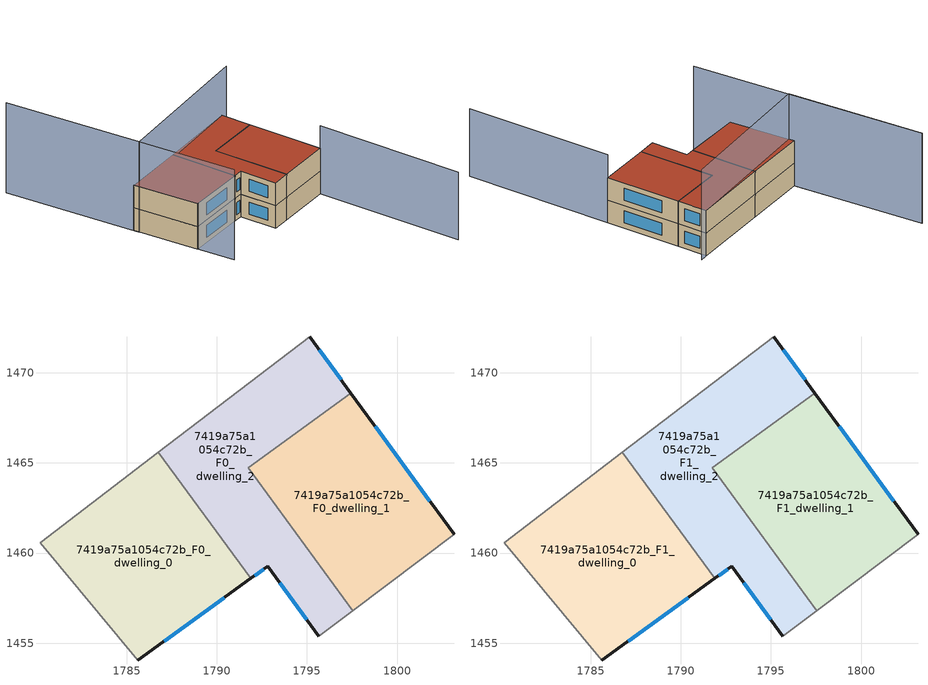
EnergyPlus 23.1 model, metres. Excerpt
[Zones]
7419a75a1054c72b_F0_dwelling_0
 floor ground (EU_floor_Construction): 1786.77,1465.59 1791.88,1458.59 1785.61,1454.04 1780.2,1460.57 z0
 wall outside (EU_wall_Construction): 1785.61,1454.04 1791.88,1458.59 z0:3
 wall adiabatic (EU_wall_Construction): 1786.77,1465.59 1780.2,1460.57 1785.61,1454.04 z0:3
 wall to 7419a75a1054c72b_F0_dwelling_2 (EU_wall_Construction): 1791.88,1458.59 1786.77,1465.59 z0:3
 window (EU_Window_Construction): 1787.08,1455.11 1790.41,1457.52 z0.7:2.3
7419a75a1054c72b_F0_dwelling_1
 floor ground (EU_floor_Construction): 1797.44,1468.87 1803.15,1461.04 1797.53,1456.81 1791.76,1464.72 z0
 wall outside (EU_wall_Construction): 1803.15,1461.04 1797.44,1468.87 z0:3
 wall adiabatic (EU_wall_Construction): 1797.53,1456.81 1803.15,1461.04 z0:3
 wall to 7419a75a1054c72b_F0_dwelling_2 (EU_wall_Construction): 1797.44,1468.87 1791.75,1464.72 1797.53,1456.81 z0:3
 window (EU_Window_Construction): 1801.81,1462.88 1798.78,1467.03 z0.7:2.3
7419a75a1054c72b_F0_dwelling_2
 floor ground (EU_floor_Construction): 1795.15,1472 1797.44,1468.87 1791.76,1464.72 1797.53,1456.81 1795.65,1455.4 1792.82,1459.27 1791.88,1458.59 1786.77,1465.59 z0
 wall outside (EU_wall_Construction): 1791.88,1458.59 1792.82,1459.27 1795.65,1455.4 / 1797.44,1468.87 1795.15,1472 z0:3
 wall adiabatic (EU_wall_Construction): 1795.65,1455.4 1797.53,1456.81 / 1795.15,1472 1786.77,1465.59 z0:3
 window (EU_Window_Construction): 1793.48,1458.36 1794.99,1456.31 / 1792.1,1458.75 1792.6,1459.11 / 1796.9,1469.6 1795.69,1471.27 z0.7:2.3
7419a75a1054c72b_F1_dwelling_0
 floor to 7419a75a1054c72b_F0_dwelling_0 (EU_floor_Construction): 1786.77,1465.59 1791.88,1458.59 1785.61,1454.04 1780.2,1460.57 z3
 wall outside (EU_wall_Construction): 1785.61,1454.04 1791.88,1458.59 z3:6
 wall adiabatic (EU_wall_Construction): 1786.77,1465.59 1780.2,1460.57 1785.61,1454.04 z3:6
 wall to 7419a75a1054c72b_F1_dwelling_2 (EU_wall_Construction): 1791.88,1458.59 1786.77,1465.59 z3:6
 window (EU_Window_Construction): 1787.08,1455.11 1790.41,1457.52 z3.7:5.3
 roof outside (EU_roof_Construction): 1791.88,1458.59 1786.77,1465.59 1780.2,1460.57 1785.61,1454.04 z6
7419a75a1054c72b_F1_dwelling_1
 floor to 7419a75a1054c72b_F0_dwelling_1 (EU_floor_Construction): 1797.44,1468.87 1803.15,1461.04 1797.53,1456.81 1791.75,1464.72 z3
 wall outside (EU_wall_Construction): 1803.15,1461.04 1797.44,1468.87 z3:6
 wall adiabatic (EU_wall_Construction): 1797.53,1456.81 1803.15,1461.04 z3:6
 wall to 7419a75a1054c72b_F1_dwelling_2 (EU_wall_Construction): 1797.44,1468.87 1791.75,1464.72 1797.53,1456.81 z3:6
 window (EU_Window_Construction): 1801.81,1462.88 1798.78,1467.03 z3.7:5.3
 roof outside (EU_roof_Construction): 1803.15,1461.04 1797.44,1468.87 1791.76,1464.72 1797.53,1456.81 z6
7419a75a1054c72b_F1_dwelling_2
 floor to 7419a75a1054c72b_F0_dwelling_2 (EU_floor_Construction): 1795.15,1472 1797.44,1468.87 1791.75,1464.72 1797.53,1456.81 1795.65,1455.4 1792.82,1459.27 1791.88,1458.59 1786.77,1465.59 z3
 wall outside (EU_wall_Construction): 1791.88,1458.59 1792.82,1459.27 1795.65,1455.4 / 1797.44,1468.87 1795.15,1472 z3:6
 wall adiabatic (EU_wall_Construction): 1795.65,1455.4 1797.53,1456.81 / 1795.15,1472 1786.77,1465.59 z3:6
 window (EU_Window_Construction): 1793.48,1458.36 1794.99,1456.31 / 1792.1,1458.75 1792.6,1459.11 / 1796.9,1469.6 1795.69,1471.27 z3.7:5.3
 roof outside (EU_roof_Construction): 1797.53,1456.81 1791.76,1464.72 1797.44,1468.87 1795.15,1472 1786.77,1465.59 1791.88,1458.59 1792.82,1459.27 1795.65,1455.4 z6
shading: 1803.15,1461.04 1814.35,1445.68 z0:9; 1769.38,1473.64 1788.71,1450.32 / 1795.97,1472.68 1780.67,1460.01 / 1780.67,1460.01 1769.38,1473.65 z0:12
[Building]
EU S2 Campaign: North Axis=0; Terrain=City; Solar Distribution=FullExterior
[Site:Location]
Budapest.Ferenc.Liszt.Intl.AP: Latitude=47.437; Longitude=19.256; Time Zone=1; Elevation=185
[SizingPeriod:WeatherFileDays]
AnnualSizingPeriod: Begin Month=1; Begin Day of Month=1; End Month=12; End Day of Month=31; Day of Week for Start Day=Monday; Use Weather File Daylight Saving Period=No; Use Weather File Rain and Snow Indicators=No
[MATERIAL]
EU_InternalMass_Material: Roughness=MediumRough; Thickness=0.1; Conductivity=1; Density=1800; Specific Heat=900; Thermal Absorptance=0.9; Solar Absorptance=0.7; Visible Absorptance=0.7
[MATERIAL:NOMASS] Roughness=MediumRough; Thermal Absorptance=0.9; Solar Absorptance=0.7; Visible Absorptance=0.7
Name | Thermal Resistance
EU_wall_NoMass | 0.832559
EU_roof_NoMass | 1.39638
EU_floor_NoMass | 0.872794
[WINDOWMATERIAL:SIMPLEGLAZINGSYSTEM]
EU_Window_SimpleGlazing: UFactor=2.79869; Solar Heat Gain Coefficient=0.75; Visible Transmittance=0.75
[CONSTRUCTION]
EU_wall_Construction: EU_wall_NoMass
EU_roof_Construction: EU_roof_NoMass
EU_floor_Construction: EU_floor_NoMass
EU_Window_Construction: EU_Window_SimpleGlazing
EU_InternalMass_Construction: EU_InternalMass_Material
[ZONE] Type=1; Multiplier=1; Ceiling Height=autocalculate; Floor Area=autocalculate; Part of Total Floor Area=Yes
Name | Volume
7419a75a1054c72b_F0_dwelling_0; 7419a75a1054c72b_F1_dwelling_0 | 205.707
7419a75a1054c72b_F0_dwelling_1; 7419a75a1054c72b_F1_dwelling_1 | 205.71
7419a75a1054c72b_F0_dwelling_2 | 205.706
7419a75a1054c72b_F1_dwelling_2 | 205.705
[INTERNALMASS] Construction=EU_InternalMass_Construction
Name | Zone or ZoneList | Surface Area
7419a75a1054c72b_F0_dwelling_0_EU_InternalMass | 7419a75a1054c72b_F0_dwelling_0 | 68.568
7419a75a1054c72b_F0_dwelling_1_EU_InternalMass | 7419a75a1054c72b_F0_dwelling_1 | 68.5696
7419a75a1054c72b_F0_dwelling_2_EU_InternalMass | 7419a75a1054c72b_F0_dwelling_2 | 68.5684
7419a75a1054c72b_F1_dwelling_0_EU_InternalMass | 7419a75a1054c72b_F1_dwelling_0 | 68.568
7419a75a1054c72b_F1_dwelling_1_EU_InternalMass | 7419a75a1054c72b_F1_dwelling_1 | 68.5696
7419a75a1054c72b_F1_dwelling_2_EU_InternalMass | 7419a75a1054c72b_F1_dwelling_2 | 68.5684
[OTHEREQUIPMENT] Fuel Type=Electricity; Design Level Calculation Method=Watts/Area; Power per Zone Floor Area=1; Fraction Latent=0; Fraction Radiant=0; Fraction Lost=0; Carbon Dioxide Generation Rate=0; EndUse Subcategory=EU_Step8_InternalGains
Name | Zone or ZoneList or Space or SpaceList | Schedule
EU_Step8_InternalGain_7419a75a1054c72b_F0_dwelling_0_f000 | 7419a75a1054c72b_F0_dwelling_0 | EU_Step8_GainSchedule_7419a75a1054c72b_F0_dwelling_0_f000
EU_Step8_InternalGain_7419a75a1054c72b_F0_dwelling_1_f000 | 7419a75a1054c72b_F0_dwelling_1 | EU_Step8_GainSchedule_7419a75a1054c72b_F0_dwelling_1_f000
EU_Step8_InternalGain_7419a75a1054c72b_F0_dwelling_2_f000 | 7419a75a1054c72b_F0_dwelling_2 | EU_Step8_GainSchedule_7419a75a1054c72b_F0_dwelling_2_f000
EU_Step8_InternalGain_7419a75a1054c72b_F1_dwelling_0_f000 | 7419a75a1054c72b_F1_dwelling_0 | EU_Step8_GainSchedule_7419a75a1054c72b_F1_dwelling_0_f000
EU_Step8_InternalGain_7419a75a1054c72b_F1_dwelling_1_f000 | 7419a75a1054c72b_F1_dwelling_1 | EU_Step8_GainSchedule_7419a75a1054c72b_F1_dwelling_1_f000
EU_Step8_InternalGain_7419a75a1054c72b_F1_dwelling_2_f000 | 7419a75a1054c72b_F1_dwelling_2 | EU_Step8_GainSchedule_7419a75a1054c72b_F1_dwelling_2_f000
[ZONEVENTILATION:DESIGNFLOWRATE] Schedule=EU_AlwaysOn; Design Flow Rate Calculation Method=AirChanges/Hour; Air Changes per Hour=0.475469; Ventilation Type=Natural; Fan Pressure Rise=0; Fan Total Efficiency=1; Constant Term Coefficient=1; Temperature Term Coefficient=0; Velocity Term Coefficient=0; Velocity Squared Term Coefficient=0; Minimum Indoor Temperature=-100; Maximum Indoor Temperature=100; Delta Temperature=-100; Minimum Outdoor Temperature=-100; Maximum Outdoor Temperature=100; Maximum Wind Speed=40
Name | Zone or ZoneList or Space or SpaceList
EU_ConstantAir_7419a75a1054c72b_F0_dwelling_0 | 7419a75a1054c72b_F0_dwelling_0
EU_ConstantAir_7419a75a1054c72b_F0_dwelling_1 | 7419a75a1054c72b_F0_dwelling_1
EU_ConstantAir_7419a75a1054c72b_F0_dwelling_2 | 7419a75a1054c72b_F0_dwelling_2
EU_ConstantAir_7419a75a1054c72b_F1_dwelling_0 | 7419a75a1054c72b_F1_dwelling_0
EU_ConstantAir_7419a75a1054c72b_F1_dwelling_1 | 7419a75a1054c72b_F1_dwelling_1
EU_ConstantAir_7419a75a1054c72b_F1_dwelling_2 | 7419a75a1054c72b_F1_dwelling_2
[HVACTEMPLATE:THERMOSTAT] Constant Heating Setpoint=20; Constant Cooling Setpoint=50
EU_HeatOnly_7419a75a1054c72b_F0_dwelling_0; EU_HeatOnly_7419a75a1054c72b_F0_dwelling_1; EU_HeatOnly_7419a75a1054c72b_F0_dwelling_2; EU_HeatOnly_7419a75a1054c72b_F1_dwelling_0; EU_HeatOnly_7419a75a1054c72b_F1_dwelling_1; EU_HeatOnly_7419a75a1054c72b_F1_dwelling_2
[HVACTEMPLATE:ZONE:IDEALLOADSAIRSYSTEM] System Availability Schedule=EU_AlwaysOn; Maximum Heating Supply Air Temperature=50; Minimum Cooling Supply Air Temperature=13; Maximum Heating Supply Air Humidity Ratio=0.0156; Minimum Cooling Supply Air Humidity Ratio=0.0077; Heating Limit=NoLimit; Cooling Limit=NoLimit; Heating Availability Schedule=EU_AlwaysOn; Cooling Availability Schedule=EU_CoolingOff; Dehumidification Control Type=ConstantSensibleHeatRatio; Cooling Sensible Heat Ratio=0.7; Dehumidification Setpoint=60; Humidification Control Type=None; Humidification Setpoint=30; Outdoor Air Method=None; Outdoor Air Flow Rate per Person=0.00944; Outdoor Air Flow Rate per Zone Floor Area=0; Outdoor Air Flow Rate per Zone=0; Demand Controlled Ventilation Type=None; Outdoor Air Economizer Type=NoEconomizer; Heat Recovery Type=None; Sensible Heat Recovery Effectiveness=0.7; Latent Heat Recovery Effectiveness=0.65
Name | Template Thermostat
7419a75a1054c72b_F0_dwelling_0 | EU_HeatOnly_7419a75a1054c72b_F0_dwelling_0
7419a75a1054c72b_F0_dwelling_1 | EU_HeatOnly_7419a75a1054c72b_F0_dwelling_1
7419a75a1054c72b_F0_dwelling_2 | EU_HeatOnly_7419a75a1054c72b_F0_dwelling_2
7419a75a1054c72b_F1_dwelling_0 | EU_HeatOnly_7419a75a1054c72b_F1_dwelling_0
7419a75a1054c72b_F1_dwelling_1 | EU_HeatOnly_7419a75a1054c72b_F1_dwelling_1
7419a75a1054c72b_F1_dwelling_2 | EU_HeatOnly_7419a75a1054c72b_F1_dwelling_2
[SIZING:ZONE] Zone Cooling Design Supply Air Temperature Input Method=SupplyAirTemperature; Zone Cooling Design Supply Air Temperature=13; Zone Heating Design Supply Air Temperature Input Method=SupplyAirTemperature; Zone Heating Design Supply Air Temperature=50; Zone Cooling Design Supply Air Humidity Ratio=0.008; Zone Heating Design Supply Air Humidity Ratio=0.008; Cooling Design Air Flow Method=DesignDay; Cooling Design Air Flow Rate=0; Cooling Minimum Air Flow per Zone Floor Area=0.000762; Cooling Minimum Air Flow=0; Cooling Minimum Air Flow Fraction=0.2; Heating Design Air Flow Method=DesignDay; Heating Design Air Flow Rate=0; Heating Maximum Air Flow per Zone Floor Area=0.002032; Heating Maximum Air Flow=0.141576; Heating Maximum Air Flow Fraction=0.3; Account for Dedicated Outdoor Air System=No; Dedicated Outdoor Air System Control Strategy=NeutralSupplyAir; Dedicated Outdoor Air Low Setpoint Temperature for Design=autosize; Dedicated Outdoor Air High Setpoint Temperature for Design=autosize; Zone Load Sizing Method=Sensible Load Only No Latent Load; Zone Latent Cooling Design Supply Air Humidity Ratio Input Method=HumidityRatioDifference; Zone Cooling Design Supply Air Humidity Ratio Difference=0.005; Zone Latent Heating Design Supply Air Humidity Ratio Input Method=HumidityRatioDifference; Zone Humidification Design Supply Air Humidity Ratio Difference=0.005
7419a75a1054c72b_F0_dwelling_0; 7419a75a1054c72b_F0_dwelling_1; 7419a75a1054c72b_F0_dwelling_2; 7419a75a1054c72b_F1_dwelling_0; 7419a75a1054c72b_F1_dwelling_1; 7419a75a1054c72b_F1_dwelling_2
[SCHEDULE:CONSTANT]
Name | Hourly Value
EU_AlwaysOn | 1
EU_CoolingOff | 0
[SCHEDULE:FILE] Column Number=1; Rows to Skip at Top=0; Number of Hours of Data=8760; Column Separator=Comma; Interpolate to Timestep=No; Minutes per Item=60; Adjust Schedule for Daylight Savings=Yes
Name | File
EU_Step8_GainSchedule_7419a75a1054c72b_F0_dwelling_0_f000 | ../../schedules/7419a75a1054c72b/7419a75a1054c72b_F0_dwelling_0_f000_gain.csv
EU_Step8_GainSchedule_7419a75a1054c72b_F0_dwelling_1_f000 | ../../schedules/7419a75a1054c72b/7419a75a1054c72b_F0_dwelling_1_f000_gain.csv
EU_Step8_GainSchedule_7419a75a1054c72b_F0_dwelling_2_f000 | ../../schedules/7419a75a1054c72b/7419a75a1054c72b_F0_dwelling_2_f000_gain.csv
EU_Step8_GainSchedule_7419a75a1054c72b_F1_dwelling_0_f000 | ../../schedules/7419a75a1054c72b/7419a75a1054c72b_F1_dwelling_0_f000_gain.csv
EU_Step8_GainSchedule_7419a75a1054c72b_F1_dwelling_1_f000 | ../../schedules/7419a75a1054c72b/7419a75a1054c72b_F1_dwelling_1_f000_gain.csv
EU_Step8_GainSchedule_7419a75a1054c72b_F1_dwelling_2_f000 | ../../schedules/7419a75a1054c72b/7419a75a1054c72b_F1_dwelling_2_f000_gain.csv
